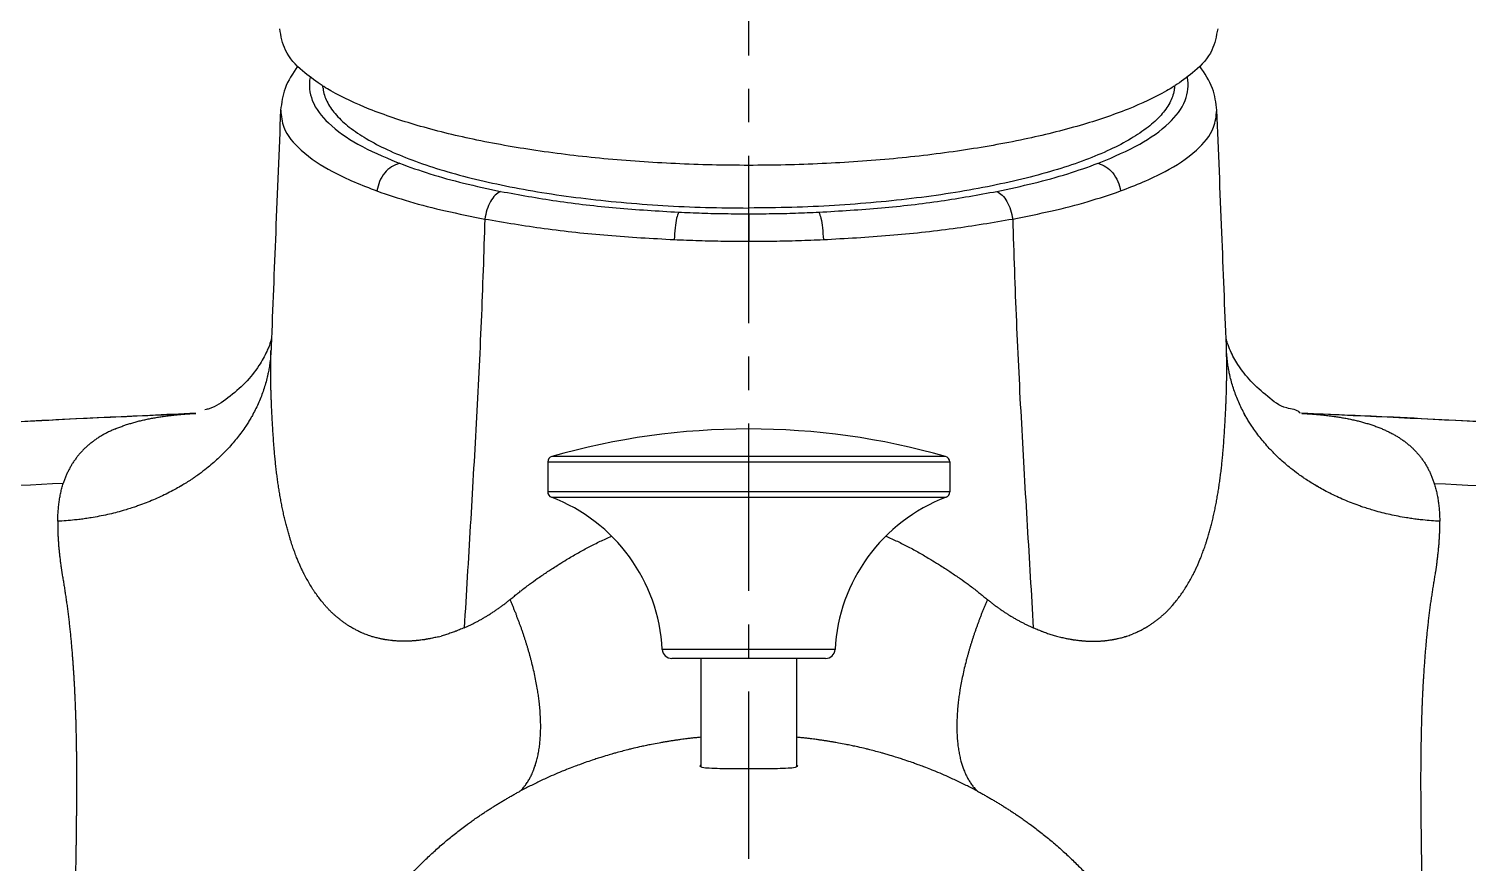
# Model space of a CAD drawing. Extents: x -5 to 589, y 435 to 855.
# Drawn here: x 133.8 to 209, y 581.6 to 625.3 of the extents above; entities that cross this region are included whole.
import ezdxf

# ---------------------------------------------------------------- set-up
doc = ezdxf.new("R2010")
doc.units = 0
doc.header["$LTSCALE"] = 7
doc.header["$MEASUREMENT"] = 0
doc.linetypes.add('CENTER', pattern=[2, 1.25, -0.25, 0.25, -0.25])
doc.layers.add('CL', color=1, linetype='CENTER')
doc.layers.add('DWG', color=7, linetype='CONTINUOUS')

msp = doc.modelspace()

# ---------------------------------------------------------------- linework, layer by layer
at = {"layer": 'CL'}
msp.add_line((171.414, 497.878), (171.414, 659.725), dxfattribs=at)
at = {"layer": 'DWG'}
for p, q in [((146.961, 621.02), (146.961, 621.006)), ((195.874, 621.006), (195.873, 621.02)), ((171.418, 615.594), (171.417, 614.161)), ((146.468, 608.701), (146.468, 608.694)), ((196.367, 608.694), (196.367, 608.703)), ((160.914, 602.621), (181.914, 602.621)), ((160.914, 602.621), (160.914, 601.056)), ((181.697, 602.909), (161.131, 602.909)), ((181.914, 602.621), (181.914, 601.056)), ((181.914, 601.056), (160.914, 601.056)), ((161.106, 600.775), (181.721, 600.775)), ((175.926, 592.82), (166.901, 592.82)), ((175.427, 592.347), (167.401, 592.347)), ((168.914, 592.347), (168.914, 586.676)), ((173.914, 592.347), (173.914, 586.677))]:
    msp.add_line(p, q, dxfattribs=at)
for centre, radius, start, end in [((171.414, 566.847), 37.5, 74.08548, 105.91452), ((161.214, 602.621), 0.3, 105.99514, 180.01778), ((181.614, 602.621), 0.3, 359.97697, 74.01275), ((161.214, 601.056), 0.3, 179.98377, 249.0479), ((181.614, 601.056), 0.3, 290.94474, 0.02102), ((157.893, 592.347), 9.021, 3.01035, 69.13014), ((184.935, 592.347), 9.021, 110.86986, 176.98965), ((167.401, 592.847), 0.5, 183.01035, 270), ((175.427, 592.847), 0.5, 270, 356.98965)]:
    msp.add_arc(centre, radius, start, end, dxfattribs=at)
for points in [[(149.033, 622.363), (148.113, 623.061), (147.215, 624.151), (146.914, 625.268)], [(195.914, 625.268), (195.612, 624.151), (194.715, 623.061), (193.795, 622.363)], [(147.858, 623.311), (147.193, 622.147), (146.962, 621.007)], [(148.504, 622.739), (148.501, 622.724), (148.618, 621.522), (149.458, 620.35), (150.992, 619.243), (153.023, 618.291)], [(189.806, 618.289), (191.842, 619.243), (193.376, 620.35), (194.216, 621.522), (194.334, 622.724), (194.33, 622.744)], [(195.873, 621.007), (195.643, 622.145), (194.974, 623.315)], [(149.22, 622.243), (149.033, 622.363)], [(149.176, 622.17), (149.163, 622.282)], [(149.176, 622.17), (149.192, 622.053), (149.42, 621.4), (149.874, 620.756), (150.549, 620.13), (151.438, 619.526), (152.532, 618.952), (153.819, 618.413), (155.287, 617.914), (156.921, 617.462), (158.703, 617.06), (160.616, 616.712), (162.639, 616.423), (164.753, 616.195), (166.935, 616.03), (169.163, 615.931), (171.414, 615.897)], [(193.607, 622.243), (193.243, 622.026), (191.235, 621.071), (188.738, 620.219), (185.815, 619.491), (182.537, 618.906), (178.985, 618.477), (175.247, 618.216), (171.414, 618.128), (167.582, 618.216), (163.844, 618.477), (160.293, 618.906), (157.015, 619.491), (154.091, 620.219), (151.594, 621.071), (149.585, 622.026), (149.22, 622.243)], [(193.652, 622.17), (193.635, 622.053), (193.407, 621.4), (192.954, 620.756), (192.279, 620.13), (191.39, 619.526), (190.296, 618.952), (189.009, 618.413), (187.54, 617.914), (185.907, 617.462), (184.125, 617.06), (182.212, 616.712), (180.188, 616.423), (178.075, 616.195), (175.893, 616.03), (173.665, 615.931), (171.414, 615.897)], [(193.795, 622.363), (193.607, 622.243)], [(193.664, 622.282), (193.652, 622.17)], [(146.961, 621.02), (146.704, 614.614), (146.468, 608.694)], [(146.967, 621.006), (147.131, 620.123), (148.029, 618.927), (149.667, 617.804), (151.993, 616.787)], [(190.842, 616.787), (193.167, 617.804), (194.806, 618.927), (195.703, 620.123), (195.868, 621.006)], [(196.367, 608.694), (196.13, 614.614), (195.873, 621.02)], [(153.169, 618.234), (152.76, 618.057), (152.401, 617.728), (152.134, 617.287), (151.993, 616.787)], [(153.023, 618.291), (153.169, 618.234)], [(153.169, 618.234), (154.756, 617.689), (156.524, 617.198), (158.454, 616.766)], [(184.38, 616.766), (186.31, 617.198), (188.079, 617.689), (189.666, 618.234)], [(189.666, 618.234), (189.806, 618.289)], [(189.666, 618.234), (190.074, 618.057), (190.433, 617.728), (190.7, 617.287), (190.842, 616.787)], [(151.993, 616.787), (153.686, 616.241), (155.572, 615.751), (157.63, 615.322)], [(158.454, 616.766), (158.177, 616.57), (157.93, 616.237), (157.741, 615.806), (157.63, 615.322)], [(158.454, 616.766), (161.368, 616.271), (164.491, 615.907), (167.75, 615.68)], [(175.085, 615.68), (178.344, 615.907), (181.467, 616.271), (184.38, 616.766)], [(184.38, 616.766), (184.657, 616.57), (184.904, 616.237), (185.093, 615.806), (185.204, 615.322)], [(185.204, 615.322), (187.263, 615.751), (189.149, 616.241), (190.842, 616.787)], [(157.63, 615.322), (157.438, 609.97), (157.176, 604.627), (156.872, 599.29), (156.552, 593.955)], [(157.63, 615.322), (160.732, 614.831), (164.053, 614.47), (167.52, 614.246)], [(167.75, 615.68), (167.651, 615.374), (167.569, 614.865), (167.52, 614.246)], [(167.75, 615.68), (168.972, 615.632), (170.197, 615.604), (171.417, 615.594)], [(171.417, 615.594), (172.637, 615.604), (173.863, 615.632), (175.085, 615.68)], [(175.085, 615.68), (175.184, 615.374), (175.265, 614.865), (175.314, 614.246)], [(175.314, 614.246), (178.781, 614.47), (182.102, 614.831), (185.204, 615.322)], [(185.204, 615.322), (185.396, 609.97), (185.658, 604.627), (185.963, 599.29), (186.282, 593.955)], [(167.52, 614.246), (168.819, 614.199), (170.12, 614.17), (171.417, 614.161)], [(171.417, 614.161), (172.714, 614.17), (174.016, 614.199), (175.314, 614.246)], [(146.34, 608.625), (146.24, 608.405), (145.829, 607.664), (145.118, 606.766), (144.208, 605.973), (143.226, 605.404), (143.011, 605.348)], [(146.481, 609.071), (146.461, 608.994), (146.34, 608.625)], [(146.458, 608.43), (146.434, 608.084), (146.393, 607.74)], [(146.443, 607.571), (146.444, 607.855), (146.448, 608.142), (146.454, 608.43)], [(146.468, 608.694), (146.467, 608.672), (146.458, 608.43)], [(196.367, 609.019), (196.353, 609.07)], [(196.413, 608.857), (196.367, 609.019)], [(196.376, 608.43), (196.368, 608.672), (196.367, 608.694)], [(196.441, 607.74), (196.401, 608.084), (196.376, 608.43)], [(196.389, 607.571), (196.388, 607.859), (196.383, 608.145), (196.376, 608.43)], [(200.221, 605.176), (200.21, 605.19), (199.52, 605.444), (198.526, 606.046), (197.648, 606.841), (196.972, 607.715), (196.58, 608.438), (196.413, 608.857)], [(146.393, 607.74), (146.352, 607.48), (146.301, 607.221)], [(196.534, 607.221), (196.483, 607.48), (196.441, 607.74)], [(146.265, 607.061), (146.177, 606.725), (146.073, 606.394)], [(146.301, 607.221), (146.265, 607.061)], [(146.444, 607.206), (146.443, 607.328), (146.443, 607.449), (146.443, 607.571)], [(146.449, 606.837), (146.447, 606.96), (146.445, 607.084), (146.444, 607.206)], [(146.468, 606.084), (146.46, 606.336), (146.454, 606.587), (146.449, 606.837)], [(196.364, 606.084), (196.372, 606.336), (196.378, 606.587), (196.383, 606.837)], [(196.383, 606.837), (196.385, 606.96), (196.387, 607.083), (196.388, 607.206)], [(196.388, 607.206), (196.389, 607.328), (196.389, 607.45), (196.389, 607.571)], [(196.57, 607.061), (196.534, 607.221)], [(196.761, 606.394), (196.658, 606.725), (196.57, 607.061)], [(146.073, 606.394), (145.955, 606.065), (145.821, 605.742)], [(146.499, 605.315), (146.488, 605.572), (146.477, 605.828), (146.468, 606.084)], [(196.333, 605.315), (196.345, 605.572), (196.355, 605.829), (196.364, 606.084)], [(197.014, 605.742), (196.88, 606.065), (196.761, 606.394)], [(145.821, 605.742), (145.672, 605.422), (145.508, 605.107)], [(197.326, 605.107), (197.163, 605.422), (197.014, 605.742)], [(142.215, 605.151), (123.186, 604.14), (101.385, 602.381)], [(131.957, 604.665), (137.741, 604.956), (138.068, 604.971)], [(138.068, 604.971), (142.527, 605.162)], [(138.303, 604.344), (138.507, 604.425), (138.712, 604.502), (138.918, 604.574)], [(138.918, 604.574), (139.137, 604.641), (139.357, 604.704), (139.578, 604.764)], [(139.578, 604.764), (139.811, 604.818), (140.045, 604.868), (140.28, 604.914)], [(140.28, 604.914), (140.525, 604.957), (140.771, 604.995), (141.018, 605.03)], [(141.018, 605.029), (141.163, 605.047), (141.309, 605.065)], [(141.309, 605.065), (141.384, 605.073), (141.606, 605.096)], [(141.606, 605.096), (141.757, 605.109), (141.908, 605.122)], [(141.908, 605.122), (142.139, 605.139), (142.215, 605.144)], [(142.527, 605.163), (142.215, 605.151)], [(142.215, 605.144), (142.371, 605.154), (142.527, 605.162)], [(145.341, 604.811), (145.275, 604.704), (145.208, 604.598), (145.138, 604.492)], [(145.512, 605.105), (145.456, 605.007), (145.399, 604.909), (145.341, 604.811)], [(146.541, 604.532), (146.526, 604.792), (146.512, 605.053), (146.499, 605.315)], [(196.291, 604.532), (196.306, 604.794), (196.32, 605.055), (196.333, 605.315)], [(197.494, 604.811), (197.435, 604.909), (197.378, 605.007), (197.323, 605.105)], [(197.696, 604.492), (197.627, 604.598), (197.559, 604.704), (197.494, 604.811)], [(200.62, 605.151), (200.294, 605.164)], [(200.307, 605.162), (200.463, 605.154), (200.55, 605.149)], [(204.763, 604.972), (200.307, 605.162)], [(200.55, 605.149), (200.62, 605.144)], [(241.449, 602.381), (219.645, 604.14), (200.62, 605.151)], [(200.62, 605.144), (200.696, 605.139), (200.927, 605.122)], [(200.927, 605.122), (201.077, 605.109), (201.228, 605.096)], [(201.228, 605.096), (201.451, 605.073), (201.525, 605.065)], [(201.525, 605.065), (201.672, 605.047), (201.817, 605.029)], [(201.817, 605.03), (202.064, 604.995), (202.31, 604.957), (202.555, 604.914)], [(202.555, 604.914), (202.79, 604.868), (203.023, 604.818), (203.256, 604.764)], [(203.256, 604.764), (203.477, 604.704), (203.698, 604.641), (203.917, 604.574)], [(203.917, 604.574), (204.123, 604.502), (204.328, 604.425), (204.532, 604.344)], [(210.875, 604.665), (205.094, 604.956), (204.763, 604.972)], [(137.737, 604.069), (137.572, 603.971), (137.407, 603.867), (137.241, 603.757)], [(138.303, 604.344), (138.114, 604.257), (137.925, 604.165), (137.737, 604.069)], [(144.709, 603.9), (144.476, 603.615), (144.225, 603.333)], [(145.137, 604.492), (144.93, 604.193), (144.709, 603.9)], [(146.628, 603.269), (146.596, 603.69), (146.567, 604.111), (146.541, 604.532)], [(196.204, 603.268), (196.236, 603.692), (196.265, 604.113), (196.291, 604.532)], [(198.125, 603.9), (197.904, 604.193), (197.697, 604.492)], [(198.609, 603.333), (198.359, 603.615), (198.125, 603.9)], [(204.532, 604.344), (204.721, 604.257), (204.91, 604.165), (205.098, 604.069)], [(205.098, 604.069), (205.264, 603.97), (205.429, 603.866), (205.594, 603.758)], [(136.799, 603.4), (136.669, 603.269), (136.541, 603.135), (136.413, 602.996)], [(137.241, 603.757), (137.092, 603.642), (136.944, 603.523), (136.799, 603.4)], [(144.225, 603.333), (143.828, 602.927), (143.687, 602.793)], [(146.67, 602.806), (146.656, 602.96), (146.642, 603.115), (146.628, 603.269)], [(196.162, 602.806), (196.176, 602.96), (196.19, 603.115), (196.204, 603.268)], [(199.148, 602.793), (199.007, 602.927), (198.609, 603.333)], [(205.594, 603.758), (205.742, 603.643), (205.889, 603.524), (206.036, 603.401)], [(206.036, 603.401), (206.165, 603.271), (206.294, 603.136), (206.422, 602.997)], [(136.085, 602.545), (135.994, 602.383), (135.904, 602.217), (135.816, 602.048)], [(136.413, 602.996), (136.303, 602.85), (136.194, 602.7), (136.085, 602.545)], [(143.687, 602.793), (143.398, 602.535), (143.096, 602.284)], [(146.719, 602.349), (146.702, 602.502), (146.686, 602.654), (146.67, 602.806)], [(146.773, 601.9), (146.754, 602.05), (146.736, 602.2), (146.719, 602.349)], [(196.06, 601.9), (196.079, 602.05), (196.097, 602.2), (196.114, 602.349)], [(196.114, 602.349), (196.131, 602.502), (196.147, 602.654), (196.162, 602.806)], [(199.738, 602.284), (199.436, 602.535), (199.148, 602.793)], [(206.422, 602.997), (206.531, 602.852), (206.641, 602.701), (206.75, 602.547)], [(206.75, 602.547), (206.84, 602.385), (206.93, 602.219), (207.019, 602.048)], [(135.816, 602.048), (135.746, 601.873), (135.676, 601.69), (135.606, 601.501)], [(142.459, 601.811), (142.293, 601.699), (141.781, 601.379)], [(143.096, 602.284), (142.703, 601.984), (142.459, 601.811)], [(146.834, 601.457), (146.813, 601.605), (146.793, 601.752), (146.773, 601.9)], [(196, 601.457), (196.021, 601.605), (196.041, 601.752), (196.06, 601.9)], [(200.376, 601.811), (200.132, 601.984), (199.738, 602.284)], [(201.053, 601.379), (200.542, 601.699), (200.376, 601.811)], [(207.019, 602.048), (207.089, 601.871), (207.159, 601.688), (207.228, 601.501)], [(135.606, 601.501), (126.516, 601.03), (115.323, 600.305), (101.157, 599.156)], [(135.427, 600.758), (135.453, 600.886), (135.479, 601.012), (135.505, 601.137)], [(135.505, 601.137), (135.539, 601.26), (135.572, 601.382), (135.606, 601.501)], [(141.068, 600.989), (140.698, 600.809), (140.321, 600.641)], [(141.732, 601.35), (141.429, 601.178), (141.068, 600.989)], [(141.781, 601.379), (141.732, 601.35)], [(146.902, 601.021), (146.879, 601.167), (146.856, 601.312), (146.834, 601.457)], [(146.977, 600.593), (146.952, 600.736), (146.927, 600.879), (146.902, 601.021)], [(195.858, 600.593), (195.883, 600.736), (195.908, 600.879), (195.932, 601.021)], [(195.932, 601.021), (195.955, 601.167), (195.978, 601.312), (196, 601.457)], [(201.103, 601.35), (201.053, 601.379)], [(201.767, 600.989), (201.406, 601.178), (201.103, 601.35)], [(202.514, 600.641), (202.137, 600.809), (201.767, 600.989)], [(207.228, 601.501), (216.586, 601.015), (228.046, 600.266), (241.678, 599.156)], [(207.228, 601.501), (207.262, 601.382), (207.296, 601.26), (207.329, 601.137)], [(207.329, 601.137), (207.355, 601.012), (207.381, 600.886), (207.407, 600.758)], [(135.334, 599.95), (135.346, 600.088), (135.358, 600.226), (135.37, 600.361)], [(135.37, 600.361), (135.389, 600.495), (135.408, 600.627), (135.427, 600.758)], [(138.74, 600.08), (138.328, 599.968), (137.912, 599.868)], [(139.331, 600.265), (139.036, 600.169), (138.739, 600.08)], [(139.544, 600.338), (139.331, 600.265)], [(140.321, 600.641), (139.935, 600.484), (139.544, 600.338)], [(147.06, 600.173), (147.032, 600.313), (147.004, 600.454), (146.977, 600.593)], [(147.15, 599.761), (147.119, 599.899), (147.089, 600.036), (147.06, 600.173)], [(195.686, 599.761), (195.716, 599.899), (195.746, 600.036), (195.775, 600.173)], [(195.775, 600.173), (195.804, 600.313), (195.831, 600.453), (195.858, 600.593)], [(203.291, 600.338), (202.899, 600.484), (202.514, 600.641)], [(203.503, 600.265), (203.291, 600.338)], [(204.095, 600.08), (203.798, 600.169), (203.503, 600.265)], [(204.923, 599.868), (204.507, 599.968), (204.095, 600.08)], [(207.407, 600.758), (207.427, 600.627), (207.446, 600.495), (207.464, 600.361)], [(207.464, 600.361), (207.477, 600.226), (207.489, 600.088), (207.501, 599.95)], [(135.317, 599.523), (135.323, 599.667), (135.328, 599.809), (135.334, 599.95)], [(136.197, 599.588), (135.759, 599.549), (135.317, 599.523)], [(135.317, 599.525), (135.317, 599.426), (135.317, 599.326), (135.317, 599.224)], [(136.484, 599.621), (136.341, 599.604), (136.197, 599.588)], [(137.063, 599.704), (136.774, 599.66), (136.484, 599.621)], [(137.912, 599.868), (137.489, 599.78), (137.063, 599.704)], [(147.248, 599.358), (147.215, 599.492), (147.182, 599.626), (147.15, 599.761)], [(147.454, 598.618), (147.384, 598.863), (147.315, 599.11), (147.248, 599.358)], [(195.38, 598.618), (195.452, 598.866), (195.521, 599.112), (195.587, 599.358)], [(195.587, 599.358), (195.621, 599.493), (195.654, 599.627), (195.686, 599.761)], [(205.772, 599.704), (205.345, 599.78), (204.923, 599.868)], [(206.351, 599.621), (206.06, 599.66), (205.772, 599.704)], [(206.638, 599.588), (206.494, 599.604), (206.351, 599.621)], [(207.517, 599.523), (207.076, 599.549), (206.638, 599.588)], [(207.501, 599.95), (207.506, 599.809), (207.512, 599.667), (207.517, 599.523)], [(207.518, 599.224), (207.518, 599.326), (207.518, 599.426), (207.518, 599.525)], [(135.317, 599.224), (135.319, 599.122), (135.321, 599.019), (135.323, 598.915)], [(135.323, 598.915), (135.328, 598.812), (135.333, 598.707), (135.338, 598.601)], [(135.338, 598.601), (135.346, 598.494), (135.353, 598.387), (135.361, 598.279)], [(147.53, 598.379), (147.505, 598.458), (147.479, 598.538), (147.454, 598.618)], [(163.581, 598.44), (163.875, 598.573), (164.169, 598.706), (164.25, 598.743)], [(178.579, 598.745), (178.665, 598.706), (178.96, 598.573), (179.253, 598.44)], [(195.304, 598.379), (195.33, 598.459), (195.355, 598.538), (195.38, 598.618)], [(207.474, 598.279), (207.481, 598.387), (207.489, 598.494), (207.496, 598.601)], [(207.496, 598.601), (207.501, 598.707), (207.506, 598.812), (207.511, 598.915)], [(207.511, 598.915), (207.514, 599.019), (207.516, 599.122), (207.518, 599.224)], [(135.361, 598.279), (135.371, 598.171), (135.381, 598.062), (135.392, 597.952)], [(135.392, 597.952), (135.419, 597.719), (135.446, 597.485), (135.474, 597.249)], [(147.824, 597.57), (147.722, 597.834), (147.624, 598.104), (147.53, 598.379)], [(161.901, 597.519), (162.176, 597.68), (162.452, 597.839), (162.727, 597.998)], [(162.727, 597.998), (163.011, 598.146), (163.296, 598.293), (163.581, 598.44)], [(179.253, 598.44), (179.538, 598.293), (179.823, 598.146), (180.108, 597.998)], [(180.108, 597.998), (180.383, 597.839), (180.658, 597.68), (180.933, 597.519)], [(195.009, 597.57), (195.111, 597.834), (195.21, 598.104), (195.304, 598.379)], [(207.361, 597.249), (207.388, 597.485), (207.416, 597.719), (207.443, 597.952)], [(207.443, 597.952), (207.453, 598.062), (207.463, 598.171), (207.474, 598.279)], [(135.474, 597.249), (135.485, 597.169), (135.497, 597.089), (135.508, 597.009)], [(147.94, 597.29), (147.901, 597.383), (147.862, 597.477), (147.824, 597.57)], [(148.062, 597.019), (148.021, 597.11), (147.98, 597.2), (147.94, 597.29)], [(160.912, 596.891), (161.126, 597.031), (161.403, 597.208)], [(161.402, 597.209), (161.511, 597.277), (161.902, 597.517)], [(180.932, 597.517), (181.323, 597.277), (181.432, 597.209)], [(181.432, 597.208), (181.709, 597.031), (181.922, 596.891)], [(194.771, 597.019), (194.813, 597.11), (194.853, 597.2), (194.894, 597.29)], [(194.894, 597.29), (194.933, 597.383), (194.971, 597.477), (195.009, 597.57)], [(207.327, 597.009), (207.338, 597.089), (207.349, 597.169), (207.361, 597.249)], [(135.508, 597.009), (135.521, 596.928), (135.534, 596.848), (135.547, 596.766)], [(135.547, 596.766), (135.59, 596.511), (135.633, 596.252), (135.676, 595.989)], [(148.126, 596.888), (148.105, 596.932), (148.083, 596.975), (148.062, 597.019)], [(148.192, 596.76), (148.17, 596.802), (148.148, 596.845), (148.126, 596.888)], [(148.653, 595.961), (148.495, 596.217), (148.341, 596.484), (148.192, 596.76)], [(159.96, 596.228), (160.372, 596.526), (160.43, 596.567)], [(160.431, 596.565), (160.67, 596.73), (160.911, 596.892)], [(181.923, 596.892), (182.164, 596.73), (182.404, 596.565)], [(182.405, 596.567), (182.463, 596.526), (182.874, 596.228)], [(194.182, 595.961), (194.34, 596.217), (194.493, 596.484), (194.642, 596.76)], [(194.642, 596.76), (194.664, 596.802), (194.686, 596.845), (194.708, 596.888)], [(194.708, 596.888), (194.729, 596.932), (194.75, 596.975), (194.771, 597.019)], [(207.159, 595.989), (207.202, 596.252), (207.245, 596.511), (207.287, 596.766)], [(207.287, 596.766), (207.3, 596.848), (207.313, 596.928), (207.327, 597.009)], [(135.676, 595.989), (135.715, 595.724), (135.754, 595.455), (135.794, 595.183)], [(148.749, 595.817), (148.716, 595.865), (148.684, 595.913), (148.653, 595.961)], [(149.271, 595.14), (149.088, 595.364), (148.914, 595.589), (148.749, 595.817)], [(158.949, 595.424), (159.131, 595.574), (159.315, 595.726), (159.501, 595.878)], [(159.502, 595.877), (159.73, 596.054), (159.96, 596.228)], [(182.874, 596.228), (183.105, 596.054), (183.332, 595.877)], [(183.333, 595.878), (183.519, 595.726), (183.703, 595.574), (183.885, 595.424)], [(193.565, 595.14), (193.748, 595.364), (193.921, 595.589), (194.087, 595.817)], [(194.087, 595.817), (194.119, 595.865), (194.151, 595.913), (194.182, 595.961)], [(207.04, 595.183), (207.08, 595.455), (207.12, 595.724), (207.159, 595.989)], [(135.794, 595.183), (135.829, 594.908), (135.865, 594.629), (135.901, 594.349)], [(149.386, 595.007), (149.347, 595.051), (149.309, 595.096), (149.271, 595.14)], [(149.504, 594.879), (149.465, 594.922), (149.425, 594.964), (149.386, 595.007)], [(149.626, 594.757), (149.586, 594.798), (149.545, 594.839), (149.504, 594.879)], [(157.923, 594.685), (157.998, 594.734), (158.073, 594.783), (158.149, 594.833)], [(158.149, 594.833), (158.223, 594.884), (158.298, 594.936), (158.373, 594.988)], [(158.373, 594.988), (158.446, 595.042), (158.52, 595.096), (158.595, 595.15)], [(158.595, 595.15), (158.667, 595.206), (158.74, 595.262), (158.814, 595.319)], [(158.814, 595.319), (158.859, 595.354), (158.904, 595.389), (158.949, 595.424)], [(159.085, 595.102), (159.018, 595.262), (158.949, 595.424), (158.948, 595.426)], [(159.217, 594.776), (159.153, 594.937), (159.086, 595.1), (159.085, 595.102)], [(183.749, 595.102), (183.748, 595.1), (183.682, 594.937), (183.617, 594.776)], [(183.886, 595.426), (183.885, 595.424), (183.816, 595.262), (183.749, 595.102)], [(183.885, 595.424), (183.93, 595.389), (183.975, 595.354), (184.02, 595.319)], [(184.02, 595.319), (184.094, 595.262), (184.167, 595.206), (184.24, 595.15)], [(184.24, 595.15), (184.314, 595.096), (184.388, 595.042), (184.461, 594.988)], [(184.461, 594.988), (184.536, 594.936), (184.611, 594.884), (184.685, 594.833)], [(184.685, 594.833), (184.761, 594.783), (184.836, 594.734), (184.911, 594.685)], [(193.208, 594.757), (193.249, 594.798), (193.29, 594.839), (193.33, 594.879)], [(193.33, 594.879), (193.37, 594.922), (193.41, 594.965), (193.449, 595.007)], [(193.449, 595.007), (193.488, 595.051), (193.526, 595.096), (193.565, 595.14)], [(206.934, 594.349), (206.97, 594.629), (207.005, 594.908), (207.04, 595.183)], [(135.901, 594.349), (135.931, 594.064), (135.962, 593.777), (135.993, 593.488)], [(149.752, 594.643), (149.71, 594.681), (149.668, 594.719), (149.626, 594.757)], [(149.946, 594.478), (149.881, 594.533), (149.816, 594.588), (149.752, 594.643)], [(150.147, 594.32), (150.08, 594.372), (150.013, 594.425), (149.946, 594.478)], [(150.354, 594.169), (150.284, 594.219), (150.215, 594.269), (150.147, 594.32)], [(150.567, 594.028), (150.496, 594.075), (150.425, 594.122), (150.354, 594.169)], [(156.552, 593.955), (156.628, 593.989), (156.704, 594.023), (156.781, 594.057)], [(156.781, 594.057), (156.857, 594.094), (156.933, 594.131), (157.01, 594.167)], [(157.01, 594.167), (157.086, 594.207), (157.163, 594.246), (157.24, 594.285)], [(157.24, 594.285), (157.315, 594.327), (157.392, 594.369), (157.468, 594.411)], [(157.468, 594.411), (157.544, 594.455), (157.62, 594.5), (157.696, 594.544)], [(157.696, 594.544), (157.772, 594.591), (157.847, 594.638), (157.923, 594.685)], [(159.344, 594.452), (159.282, 594.612), (159.218, 594.775), (159.217, 594.776)], [(159.464, 594.128), (159.405, 594.289), (159.344, 594.452)], [(159.579, 593.806), (159.523, 593.966), (159.464, 594.128)], [(183.37, 594.128), (183.312, 593.966), (183.256, 593.806)], [(183.491, 594.452), (183.429, 594.289), (183.37, 594.128)], [(183.617, 594.776), (183.616, 594.775), (183.552, 594.612), (183.491, 594.452)], [(184.911, 594.685), (184.987, 594.638), (185.063, 594.591), (185.138, 594.544)], [(185.138, 594.544), (185.214, 594.5), (185.29, 594.455), (185.366, 594.411)], [(185.366, 594.411), (185.443, 594.369), (185.519, 594.327), (185.595, 594.285)], [(185.595, 594.285), (185.672, 594.246), (185.748, 594.207), (185.824, 594.167)], [(185.824, 594.167), (185.901, 594.131), (185.978, 594.094), (186.054, 594.057)], [(186.054, 594.057), (186.13, 594.023), (186.207, 593.989), (186.282, 593.955)], [(192.266, 594.028), (192.338, 594.075), (192.409, 594.122), (192.48, 594.169)], [(192.48, 594.169), (192.549, 594.219), (192.618, 594.269), (192.687, 594.32)], [(192.687, 594.32), (192.754, 594.373), (192.821, 594.425), (192.888, 594.478)], [(192.888, 594.478), (192.953, 594.533), (193.018, 594.588), (193.082, 594.643)], [(193.082, 594.643), (193.125, 594.681), (193.167, 594.719), (193.208, 594.757)], [(206.841, 593.488), (206.872, 593.777), (206.903, 594.064), (206.934, 594.349)], [(135.993, 593.488), (136.019, 593.194), (136.044, 592.899), (136.07, 592.602)], [(150.677, 593.962), (150.64, 593.984), (150.604, 594.006), (150.567, 594.028)], [(150.789, 593.899), (150.751, 593.92), (150.714, 593.941), (150.677, 593.962)], [(151.04, 593.766), (150.956, 593.81), (150.872, 593.855), (150.789, 593.899)], [(151.169, 593.704), (151.126, 593.725), (151.083, 593.746), (151.04, 593.766)], [(151.301, 593.648), (151.169, 593.704)], [(151.367, 593.621), (151.301, 593.649)], [(151.743, 593.488), (151.617, 593.533), (151.491, 593.577), (151.368, 593.622)], [(151.793, 593.476), (151.776, 593.48), (151.76, 593.484), (151.743, 593.488)], [(152.114, 593.392), (152.006, 593.42), (151.899, 593.448), (151.793, 593.476)], [(152.322, 593.351), (152.252, 593.364), (152.182, 593.378), (152.114, 593.392)], [(152.427, 593.33), (152.392, 593.337), (152.357, 593.344), (152.322, 593.351)], [(152.749, 593.285), (152.64, 593.3), (152.533, 593.315), (152.427, 593.33)], [(154.472, 593.332), (154.352, 593.317), (154.233, 593.302), (154.115, 593.286)], [(154.592, 593.354), (154.552, 593.347), (154.512, 593.34), (154.472, 593.332)], [(154.834, 593.397), (154.753, 593.383), (154.673, 593.369), (154.592, 593.354)], [(155.2, 593.482), (155.077, 593.453), (154.955, 593.425), (154.834, 593.397)], [(155.198, 593.482), (155.2, 593.482), (155.34, 593.518)], [(156.04, 593.743), (155.807, 593.664), (155.574, 593.589), (155.342, 593.519)], [(156.169, 593.793), (156.126, 593.776), (156.083, 593.76), (156.04, 593.743)], [(156.557, 593.955), (156.428, 593.901), (156.298, 593.847), (156.169, 593.793)], [(159.687, 593.486), (159.634, 593.646), (159.579, 593.806)], [(159.79, 593.167), (159.739, 593.327), (159.687, 593.486)], [(183.147, 593.486), (183.095, 593.327), (183.045, 593.167)], [(183.255, 593.806), (183.201, 593.646), (183.147, 593.486)], [(186.282, 593.955), (186.412, 593.901), (186.541, 593.847), (186.669, 593.793)], [(186.669, 593.793), (186.712, 593.776), (186.755, 593.76), (186.798, 593.743)], [(186.798, 593.743), (187.032, 593.663), (187.264, 593.589), (187.495, 593.519)], [(187.494, 593.518), (187.634, 593.482), (187.636, 593.482)], [(187.636, 593.482), (187.759, 593.453), (187.881, 593.425), (188.001, 593.397)], [(188.001, 593.397), (188.082, 593.383), (188.163, 593.369), (188.243, 593.354)], [(188.243, 593.354), (188.283, 593.347), (188.323, 593.34), (188.363, 593.332)], [(188.363, 593.332), (188.483, 593.317), (188.602, 593.302), (188.72, 593.286)], [(190.085, 593.285), (190.194, 593.3), (190.301, 593.315), (190.407, 593.33)], [(190.407, 593.33), (190.443, 593.337), (190.478, 593.344), (190.513, 593.351)], [(190.513, 593.351), (190.583, 593.364), (190.652, 593.378), (190.721, 593.392)], [(190.721, 593.392), (190.829, 593.42), (190.936, 593.448), (191.042, 593.476)], [(191.091, 593.488), (191.075, 593.484), (191.058, 593.48), (191.042, 593.476)], [(191.092, 593.488), (191.219, 593.533), (191.345, 593.577), (191.468, 593.622)], [(191.533, 593.649), (191.467, 593.621)], [(191.665, 593.704), (191.534, 593.648)], [(191.794, 593.766), (191.751, 593.746), (191.708, 593.725), (191.665, 593.704)], [(191.795, 593.766), (191.88, 593.811), (191.963, 593.855), (192.046, 593.899)], [(192.157, 593.962), (192.12, 593.941), (192.083, 593.92), (192.046, 593.899)], [(192.157, 593.962), (192.194, 593.984), (192.23, 594.006), (192.266, 594.028)], [(206.764, 592.602), (206.79, 592.899), (206.816, 593.194), (206.841, 593.488)], [(136.07, 592.602), (136.089, 592.347), (136.108, 592.088), (136.127, 591.825)], [(152.858, 593.276), (152.822, 593.279), (152.785, 593.282), (152.749, 593.285)], [(153.08, 593.258), (153.005, 593.264), (152.932, 593.27), (152.858, 593.276)], [(153.418, 593.25), (153.304, 593.253), (153.191, 593.255), (153.08, 593.258)], [(153.763, 593.259), (153.647, 593.256), (153.532, 593.253), (153.418, 593.25)], [(153.997, 593.277), (153.919, 593.271), (153.841, 593.265), (153.763, 593.259)], [(154.115, 593.286), (154.076, 593.283), (154.036, 593.28), (153.997, 593.277)], [(159.886, 592.85), (159.838, 593.01), (159.79, 593.167)], [(159.976, 592.536), (159.976, 592.538), (159.931, 592.695), (159.886, 592.85)], [(182.948, 592.85), (182.903, 592.695), (182.859, 592.538), (182.858, 592.536)], [(183.045, 593.167), (182.996, 593.01), (182.948, 592.85)], [(188.72, 593.286), (188.759, 593.283), (188.798, 593.28), (188.837, 593.277)], [(188.837, 593.277), (188.916, 593.271), (188.994, 593.265), (189.071, 593.259)], [(189.071, 593.259), (189.187, 593.256), (189.302, 593.253), (189.416, 593.25)], [(189.416, 593.25), (189.53, 593.253), (189.643, 593.255), (189.754, 593.258)], [(189.754, 593.258), (189.829, 593.264), (189.902, 593.27), (189.976, 593.276)], [(189.976, 593.276), (190.012, 593.279), (190.049, 593.282), (190.085, 593.285)], [(206.708, 591.825), (206.727, 592.088), (206.746, 592.347), (206.764, 592.602)], [(136.127, 591.825), (136.135, 591.701), (136.143, 591.577), (136.151, 591.453)], [(160.06, 592.225), (160.059, 592.227), (160.018, 592.382), (159.976, 592.536)], [(160.243, 591.451), (160.156, 591.836), (160.06, 592.225)], [(182.775, 592.225), (182.678, 591.836), (182.592, 591.451)], [(182.858, 592.536), (182.816, 592.382), (182.775, 592.227), (182.775, 592.225)], [(206.683, 591.453), (206.692, 591.577), (206.7, 591.701), (206.708, 591.825)], [(136.151, 591.453), (136.159, 591.328), (136.166, 591.203), (136.174, 591.077)], [(136.174, 591.077), (136.178, 591.006), (136.182, 590.935), (136.186, 590.864)], [(160.382, 590.708), (160.318, 591.077), (160.243, 591.451)], [(182.592, 591.451), (182.517, 591.077), (182.452, 590.708)], [(206.649, 590.864), (206.653, 590.935), (206.657, 591.006), (206.661, 591.077)], [(206.661, 591.077), (206.668, 591.203), (206.676, 591.328), (206.683, 591.453)], [(136.186, 590.864), (136.189, 590.809), (136.191, 590.754), (136.194, 590.698)], [(136.194, 590.698), (136.2, 590.581), (136.205, 590.464), (136.211, 590.347)], [(136.211, 590.347), (136.217, 590.208), (136.223, 590.07), (136.229, 589.931)], [(160.461, 590.157), (160.425, 590.43), (160.383, 590.708)], [(182.451, 590.708), (182.409, 590.43), (182.373, 590.157)], [(206.606, 589.931), (206.612, 590.07), (206.618, 590.208), (206.623, 590.347)], [(206.623, 590.347), (206.629, 590.464), (206.635, 590.581), (206.64, 590.698)], [(206.64, 590.698), (206.643, 590.754), (206.646, 590.809), (206.649, 590.864)], [(136.229, 589.931), (136.23, 589.895), (136.232, 589.859), (136.233, 589.822)], [(136.233, 589.822), (136.236, 589.729), (136.239, 589.636), (136.243, 589.543)], [(136.243, 589.543), (136.246, 589.46), (136.249, 589.377), (136.252, 589.293)], [(160.48, 589.996), (160.461, 590.157)], [(160.534, 589.317), (160.512, 589.651), (160.48, 589.996)], [(182.355, 589.996), (182.322, 589.651), (182.3, 589.317)], [(182.373, 590.157), (182.354, 589.996)], [(206.583, 589.293), (206.586, 589.377), (206.589, 589.46), (206.592, 589.543)], [(206.592, 589.543), (206.595, 589.636), (206.598, 589.729), (206.601, 589.822)], [(206.601, 589.822), (206.603, 589.859), (206.604, 589.895), (206.606, 589.931)], [(136.252, 589.293), (136.253, 589.247), (136.254, 589.2), (136.255, 589.153)], [(136.255, 589.153), (136.259, 589.022), (136.263, 588.891), (136.266, 588.76)], [(160.547, 588.674), (160.546, 588.989), (160.534, 589.317)], [(182.3, 589.317), (182.288, 588.989), (182.287, 588.674)], [(206.568, 588.76), (206.572, 588.891), (206.576, 589.022), (206.58, 589.153)], [(206.58, 589.153), (206.581, 589.2), (206.582, 589.247), (206.583, 589.293)], [(136.266, 588.76), (136.27, 588.58), (136.274, 588.4), (136.279, 588.221)], [(136.279, 588.221), (136.278, 588.145)], [(136.278, 588.145), (136.28, 588.08), (136.281, 588.015), (136.283, 587.949)], [(160.446, 587.505), (160.487, 587.783), (160.517, 588.069)], [(160.517, 588.069), (160.537, 588.366), (160.547, 588.674)], [(167.403, 588.043), (167.224, 588.014), (167.044, 587.985), (166.865, 587.953)], [(167.794, 588.1), (167.598, 588.072), (167.403, 588.043)], [(168.187, 588.152), (167.894, 588.114), (167.794, 588.1)], [(168.583, 588.198), (168.389, 588.176), (168.187, 588.152)], [(168.914, 588.231), (168.783, 588.218), (168.584, 588.197)], [(174.251, 588.197), (174.052, 588.218), (173.914, 588.232)], [(174.647, 588.152), (174.446, 588.176), (174.251, 588.198)], [(175.04, 588.1), (174.94, 588.114), (174.647, 588.152)], [(175.431, 588.043), (175.236, 588.072), (175.04, 588.1)], [(175.969, 587.953), (175.79, 587.985), (175.611, 588.014), (175.431, 588.043)], [(182.287, 588.674), (182.297, 588.366), (182.317, 588.069)], [(182.317, 588.069), (182.347, 587.783), (182.389, 587.505)], [(206.551, 587.949), (206.553, 588.015), (206.555, 588.08), (206.557, 588.145)], [(206.556, 588.221), (206.56, 588.4), (206.564, 588.58), (206.568, 588.76)], [(206.557, 588.145), (206.556, 588.221)], [(136.283, 587.949), (136.286, 587.738), (136.289, 587.525), (136.293, 587.31)], [(136.293, 587.31), (136.293, 587.25), (136.293, 587.19), (136.293, 587.13)], [(160.333, 586.987), (160.395, 587.242), (160.446, 587.505)], [(164.258, 587.35), (164.13, 587.312), (163.746, 587.196)], [(164.78, 587.494), (164.453, 587.405), (164.258, 587.35)], [(165.29, 587.624), (165.098, 587.576), (164.78, 587.494)], [(165.808, 587.744), (165.419, 587.655), (165.29, 587.624)], [(166.333, 587.854), (166.07, 587.8), (165.808, 587.744)], [(166.865, 587.954), (166.732, 587.93), (166.333, 587.854)], [(176.501, 587.854), (176.103, 587.93), (175.969, 587.954)], [(177.026, 587.744), (176.764, 587.8), (176.501, 587.854)], [(177.544, 587.624), (177.415, 587.655), (177.026, 587.744)], [(178.054, 587.494), (177.736, 587.576), (177.544, 587.624)], [(178.576, 587.35), (178.381, 587.405), (178.054, 587.494)], [(179.088, 587.196), (178.705, 587.312), (178.576, 587.35)], [(182.389, 587.505), (182.44, 587.242), (182.502, 586.987)], [(206.541, 587.13), (206.541, 587.19), (206.542, 587.25), (206.542, 587.31)], [(206.542, 587.31), (206.545, 587.525), (206.548, 587.738), (206.551, 587.949)], [(136.293, 587.13), (136.295, 586.884), (136.297, 586.637), (136.3, 586.388)], [(160.178, 586.516), (160.179, 586.517), (160.194, 586.557)], [(160.194, 586.557), (160.268, 586.768), (160.333, 586.987)], [(162.267, 586.685), (161.898, 586.54), (161.678, 586.451)], [(162.75, 586.863), (162.568, 586.797), (162.267, 586.685)], [(163.243, 587.034), (162.873, 586.907), (162.75, 586.863)], [(163.746, 587.196), (163.494, 587.116), (163.243, 587.034)], [(168.864, 586.727), (168.914, 586.79)], [(168.916, 586.679), (168.864, 586.727)], [(171.414, 586.583), (170.627, 586.583), (169.914, 586.587), (169.349, 586.606), (168.987, 586.651), (168.916, 586.679)], [(173.912, 586.68), (173.839, 586.651), (173.476, 586.606), (172.91, 586.588), (172.199, 586.583), (171.414, 586.583)], [(173.964, 586.728), (173.912, 586.68)], [(173.914, 586.79), (173.964, 586.728)], [(179.591, 587.034), (179.341, 587.116), (179.088, 587.196)], [(180.084, 586.863), (179.961, 586.907), (179.591, 587.034)], [(180.567, 586.685), (180.266, 586.797), (180.084, 586.863)], [(181.157, 586.451), (180.937, 586.54), (180.567, 586.685)], [(182.502, 586.987), (182.566, 586.768), (182.64, 586.557)], [(182.64, 586.557), (182.656, 586.517), (182.656, 586.516)], [(206.535, 586.388), (206.537, 586.637), (206.539, 586.884), (206.541, 587.13)], [(136.3, 586.301), (136.299, 586.024), (136.299, 585.745), (136.299, 585.465)], [(136.3, 586.388), (136.3, 586.359), (136.3, 586.33), (136.3, 586.301)], [(159.748, 585.725), (159.87, 585.902), (159.983, 586.095)], [(159.984, 586.095), (160.027, 586.178), (160.07, 586.265)], [(160.544, 585.949), (160.27, 585.818), (159.999, 585.683)], [(160.07, 586.265), (160.126, 586.389), (160.179, 586.516)], [(161.103, 586.206), (160.822, 586.079), (160.544, 585.949)], [(161.678, 586.451), (161.533, 586.391), (161.103, 586.206)], [(181.731, 586.206), (181.301, 586.391), (181.157, 586.451)], [(182.291, 585.949), (182.012, 586.079), (181.731, 586.206)], [(182.836, 585.683), (182.564, 585.818), (182.291, 585.949)], [(182.656, 586.516), (182.708, 586.389), (182.764, 586.265)], [(182.764, 586.265), (182.807, 586.178), (182.851, 586.095)], [(182.851, 586.096), (182.965, 585.902), (183.087, 585.725)], [(206.535, 586.301), (206.535, 586.33), (206.535, 586.359), (206.535, 586.388)], [(206.535, 585.465), (206.535, 585.745), (206.535, 586.024), (206.535, 586.301)], [(136.299, 585.465), (136.298, 585.184), (136.296, 584.904), (136.295, 584.623)], [(158.383, 584.788), (158.558, 584.894), (158.736, 584.999), (158.916, 585.103)], [(158.916, 585.103), (159.097, 585.206), (159.281, 585.309), (159.466, 585.411)], [(159.999, 585.683), (159.733, 585.546), (159.469, 585.407)], [(159.47, 585.407), (159.613, 585.558), (159.746, 585.723), (159.748, 585.725)], [(183.365, 585.407), (183.102, 585.546), (182.836, 585.683)], [(183.087, 585.725), (183.088, 585.723), (183.222, 585.558), (183.365, 585.407)], [(183.368, 585.411), (183.554, 585.309), (183.737, 585.206), (183.918, 585.103)], [(183.918, 585.103), (184.098, 584.999), (184.276, 584.894), (184.452, 584.788)], [(206.54, 584.623), (206.538, 584.904), (206.537, 585.184), (206.535, 585.465)], [(136.295, 584.516), (136.292, 584.268), (136.289, 584.021), (136.287, 583.775)], [(136.295, 584.623), (136.295, 584.587), (136.295, 584.552), (136.295, 584.516)], [(157.351, 584.126), (157.521, 584.24), (157.693, 584.354), (157.867, 584.466)], [(157.867, 584.466), (158.037, 584.574), (158.209, 584.682), (158.383, 584.788)], [(184.452, 584.788), (184.625, 584.682), (184.797, 584.574), (184.967, 584.466)], [(184.967, 584.466), (185.141, 584.354), (185.313, 584.24), (185.483, 584.126)], [(206.54, 584.516), (206.54, 584.552), (206.54, 584.587), (206.54, 584.623)], [(206.547, 583.775), (206.545, 584.021), (206.543, 584.268), (206.54, 584.516)], [(136.286, 583.571), (136.285, 583.542), (136.284, 583.513), (136.282, 583.485)], [(136.287, 583.775), (136.287, 583.707), (136.286, 583.639), (136.286, 583.571)], [(155.897, 583.045), (156.16, 583.255), (156.428, 583.461), (156.701, 583.665)], [(156.701, 583.665), (156.724, 583.682), (156.736, 583.691)], [(156.736, 583.691), (156.831, 583.76), (156.928, 583.829), (157.024, 583.898)], [(157.024, 583.898), (157.132, 583.975), (157.241, 584.05), (157.351, 584.126)], [(185.483, 584.126), (185.593, 584.05), (185.702, 583.975), (185.81, 583.898)], [(185.81, 583.898), (185.907, 583.829), (186.003, 583.76), (186.098, 583.691)], [(186.098, 583.691), (186.122, 583.673), (186.134, 583.665)], [(186.134, 583.665), (186.406, 583.461), (186.674, 583.255), (186.937, 583.045)], [(206.548, 583.571), (206.548, 583.639), (206.548, 583.707), (206.547, 583.775)], [(206.552, 583.485), (206.551, 583.513), (206.55, 583.542), (206.548, 583.571)], [(136.278, 582.927), (136.274, 582.714), (136.271, 582.501), (136.267, 582.288)], [(136.282, 583.485), (136.281, 583.299), (136.279, 583.113), (136.278, 582.927)], [(155.109, 582.374), (155.37, 582.604), (155.633, 582.828), (155.897, 583.045)], [(186.937, 583.045), (187.202, 582.828), (187.465, 582.604), (187.725, 582.374)], [(206.557, 582.927), (206.555, 583.113), (206.554, 583.299), (206.552, 583.485)], [(206.567, 582.288), (206.564, 582.501), (206.56, 582.714), (206.557, 582.927)], [(136.264, 582.069), (136.262, 581.928), (136.259, 581.786), (136.257, 581.645)], [(136.267, 582.288), (136.266, 582.215), (136.265, 582.142), (136.264, 582.069)], [(154.367, 581.678), (154.612, 581.916), (154.86, 582.148), (155.109, 582.374)], [(187.725, 582.374), (187.975, 582.148), (188.222, 581.916), (188.468, 581.678)], [(206.57, 582.069), (206.569, 582.142), (206.568, 582.215), (206.567, 582.288)], [(206.578, 581.645), (206.575, 581.786), (206.573, 581.928), (206.57, 582.069)], [(136.257, 581.645), (136.254, 581.501), (136.252, 581.358), (136.249, 581.214)], [(153.666, 580.955), (153.896, 581.199), (154.129, 581.44), (154.367, 581.678)], [(188.468, 581.678), (188.705, 581.44), (188.939, 581.199), (189.168, 580.955)], [(206.585, 581.214), (206.583, 581.358), (206.58, 581.501), (206.578, 581.645)]]:
    msp.add_spline(points, degree=3, dxfattribs=at)

doc.saveas('drawing.dxf')
